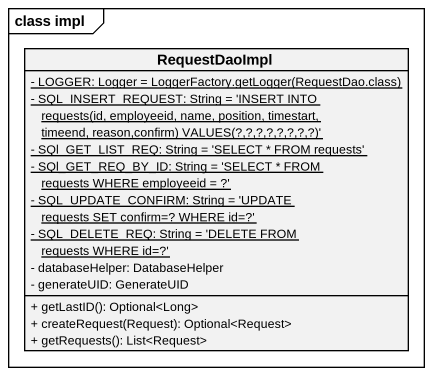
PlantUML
@startuml
mainframe class impl
hide circle
hide empty members
skinparam classAttributeIconSize 0
class RequestDaoImpl {
  {static} {field} - LOGGER: Logger = LoggerFactory.getLogger(RequestDao.class)
  {static} {field} - SQL_INSERT_REQUEST: String = 'INSERT INTO requests(id, employeeid, name, position, timestart, timeend, reason,confirm) VALUES(?,?,?,?,?,?,?,?)'
  {static} - SQl_GET_LIST_REQ: String = 'SELECT * FROM requests'
  {static} - SQl_GET_REQ_BY_ID: String = 'SELECT * FROM requests WHERE employeeid = ?'
  {static} - SQL_UPDATE_CONFIRM: String = 'UPDATE requests SET confirm=? WHERE id=?'
  {static} - SQL_DELETE_REQ: String = 'DELETE FROM requests WHERE id=?'
  - databaseHelper: DatabaseHelper
  - generateUID: GenerateUID
  + getLastID(): Optional<Long>
  + createRequest(Request): Optional<Request>
  + getRequests(): List<Request>
}
@enduml
